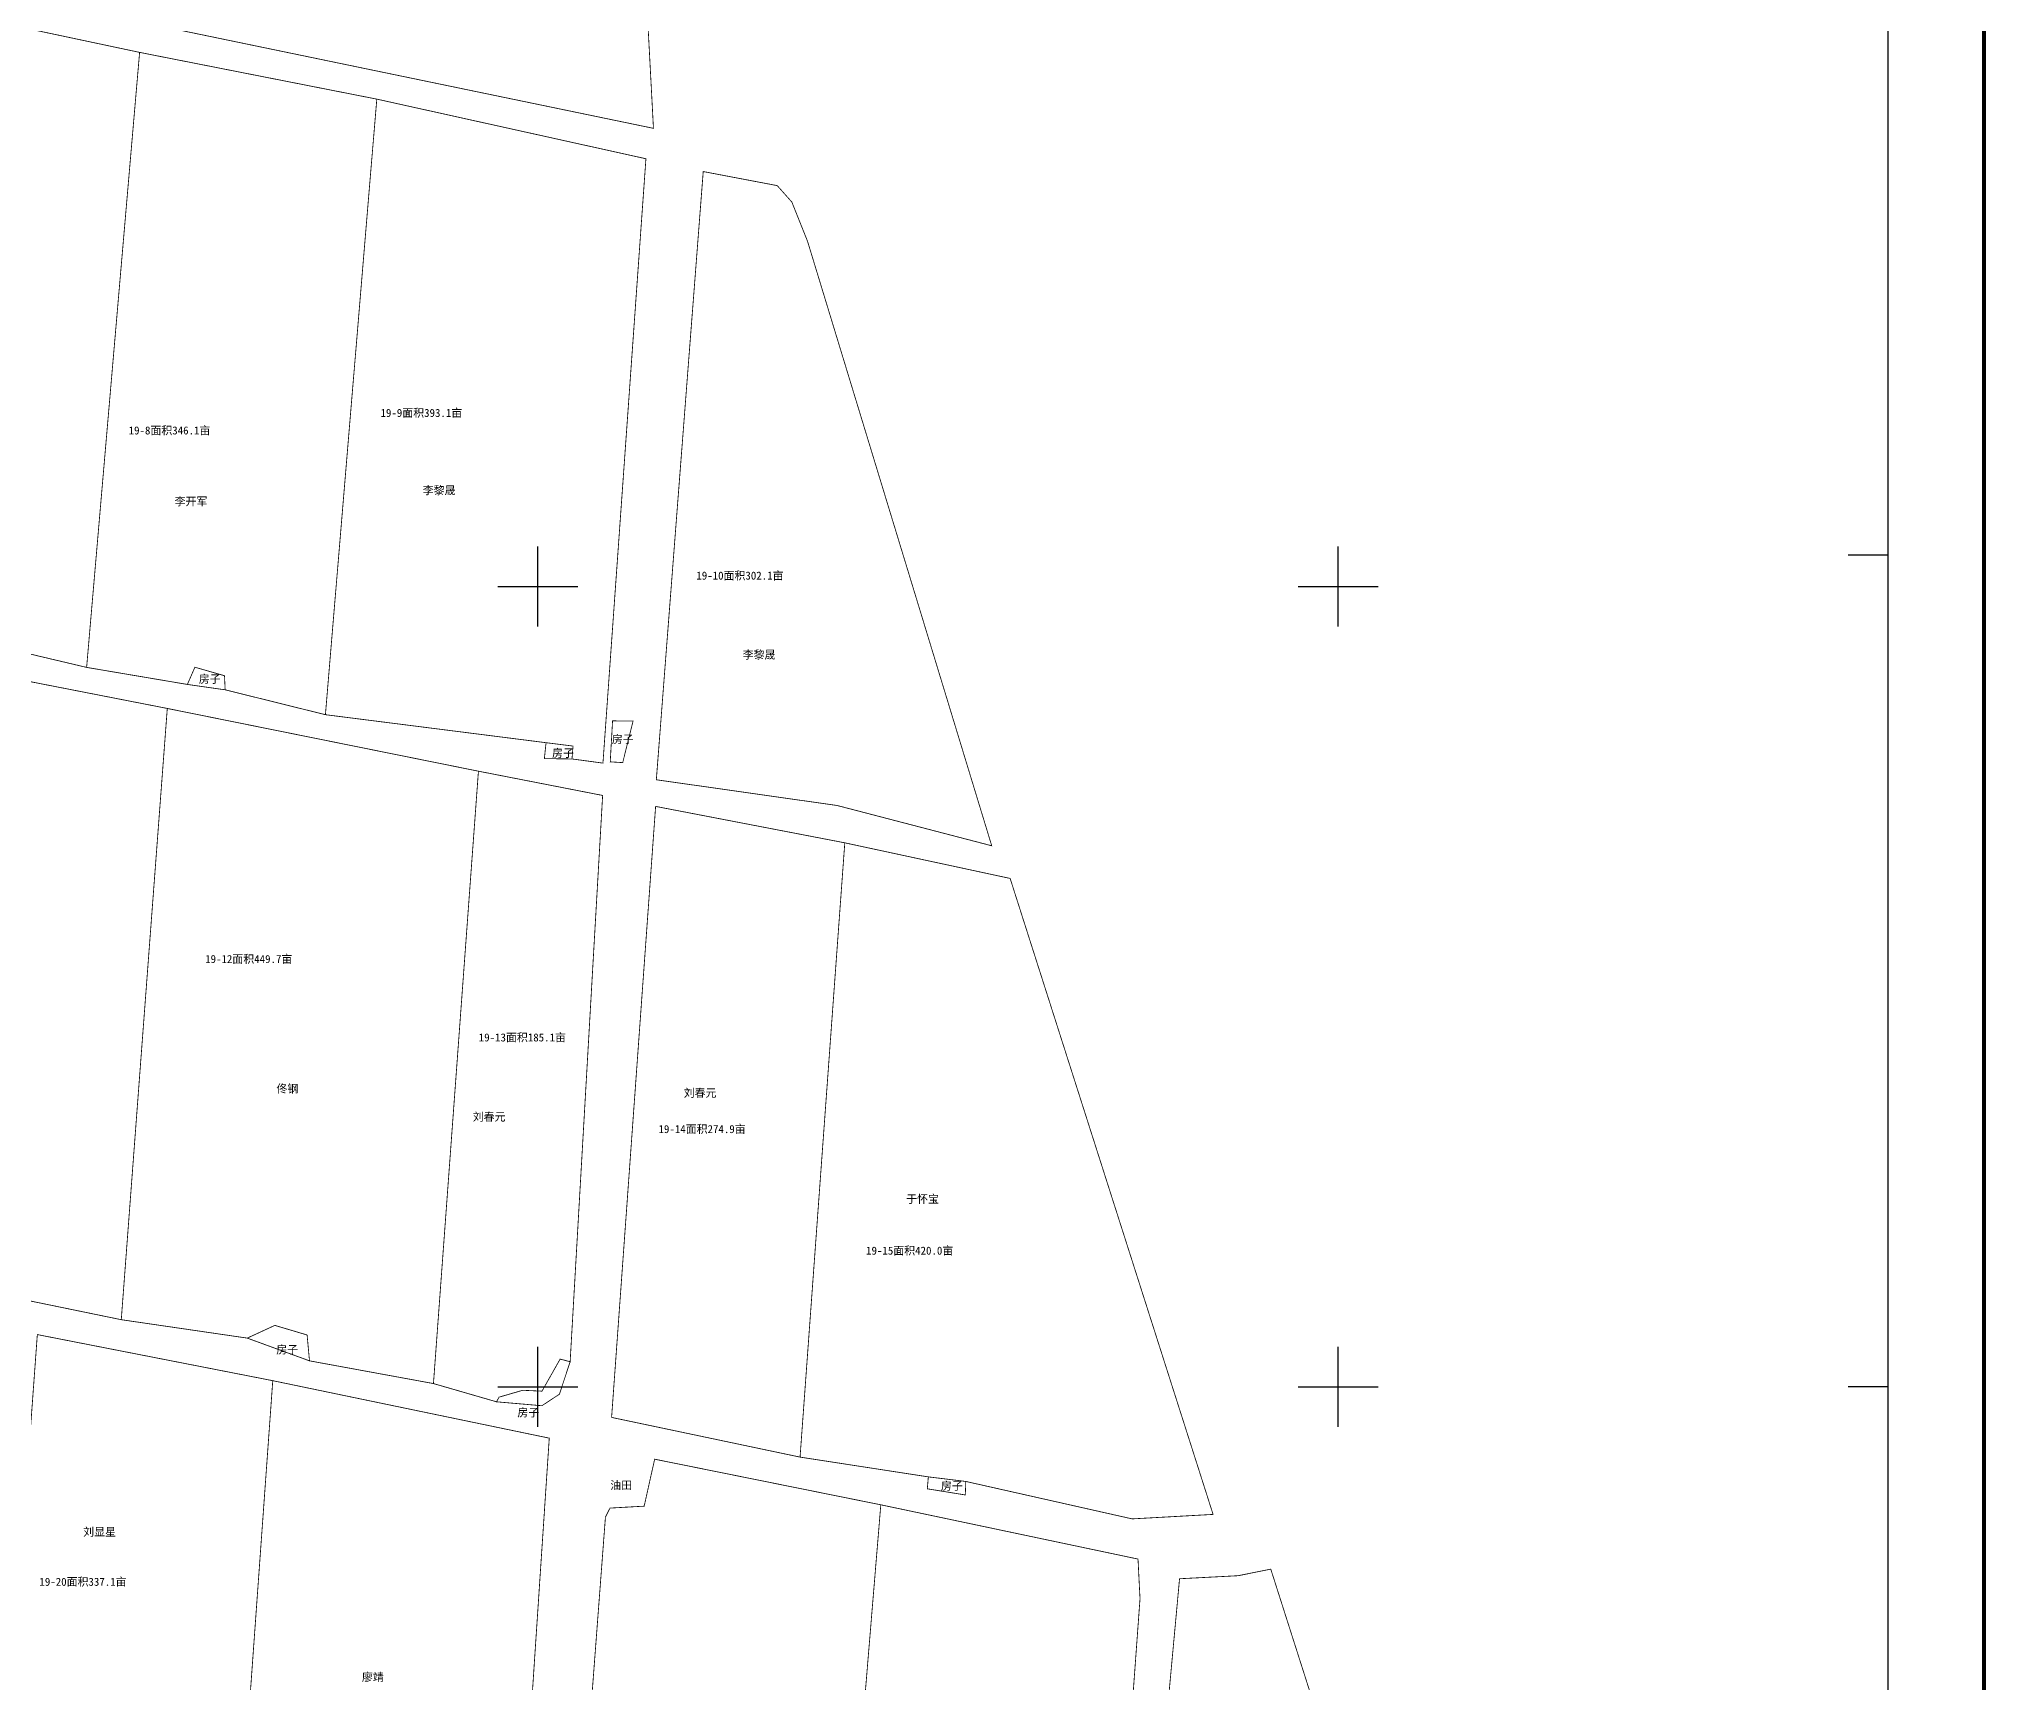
# Model space of a CAD drawing. Extents: x 550491 to 556810, y 4985999 to 4992627.
# Drawn here: x 554376 to 556810, y 4988451 to 4990504 of the extents above; entities that cross this region are included whole.
import ezdxf

# ---------------------------------------------------------------- set-up
doc = ezdxf.new("R2010")
doc.units = 0
doc.header["$LTSCALE"] = 10
for name, color, linetype in [('TK', 7, 'CONTINUOUS'), ('大户地', 2, 'CONTINUOUS'), ('大户地注记', 1, 'CONTINUOUS')]:
    doc.layers.add(name, color=color, linetype=linetype)
doc.styles.add('宋体', font='')
doc.styles.get('宋体').set_extended_font_data('SimSun')

msp = doc.modelspace()

# ---------------------------------------------------------------- linework, layer by layer
at = {"layer": 'TK', "linetype": 'Continuous'}
for p, q in [((555000, 4989770.1), (555000, 4989870.1)), ((556000, 4989770.1), (556000, 4989870.1)), ((556687, 4989859.1), (556637, 4989859.1)), ((554950, 4989820.1), (555050, 4989820.1)), ((555950, 4989820.1), (556050, 4989820.1)), ((555000, 4988770.1), (555000, 4988870.1)), ((556000, 4988770.1), (556000, 4988870.1)), ((554950, 4988820.1), (555050, 4988820.1)), ((555950, 4988820.1), (556050, 4988820.1)), ((556687, 4988820.1), (556637, 4988820.1))]:
    msp.add_line(p, q, dxfattribs=at)
at = {"layer": 'TK', "linetype": 'Continuous', "const_width": 5, "flags": 128}
msp.add_lwpolyline([(550567, 4986182.1), (556807, 4986182.1), (556807, 4992422.1), (550567, 4992422.1)], close=True, dxfattribs=at)
at = {"layer": 'TK', "linetype": 'Continuous', "flags": 128}
msp.add_lwpolyline([(550687, 4986302.1), (556687, 4986302.1), (556687, 4992302.1), (550687, 4992302.1)], close=True, dxfattribs=at)
at = {"layer": '大户地', "color": 6, "linetype": 'Continuous', "const_width": 1, "flags": 128}
for points in [[(554510.9, 4991294.6), (555103.2, 4991167.8), (555144.3, 4990392.5), (554524.2, 4990521)], [(554211.1, 4990549.2), (554502.2, 4990487.4), (554436, 4989718.9), (554191.6, 4989776.7), (554169.8, 4989801.1), (554152.1, 4989814.7)], [(554502.2, 4990487.4), (554798.6, 4990429), (554734.4, 4989659.8), (554609.1, 4989690.9), (554608.3, 4989708.5), (554571.3, 4989719.1), (554561.9, 4989697.6), (554436, 4989718.9)], [(554798.6, 4990429), (555134.9, 4990354.5), (555081.2, 4989599.3), (555042.5, 4989604.5), (555043.8, 4989620.6), (555010.1, 4989624.8), (554734.4, 4989659.8)], [(555206.5, 4990338.5), (555299, 4990320.9), (555317.3, 4990300.3), (555336.8, 4990251.5), (555567, 4989496), (555374, 4989546.3), (555147.9, 4989578.5)], [(554153.1, 4989742.6), (554536.8, 4989667.6), (554479.3, 4988903.8), (554200.4, 4988961.2), (554095.9, 4988982.6)], [(554561.9, 4989697.6), (554571.3, 4989719.1), (554608.3, 4989708.5), (554609.1, 4989690.9)], [(554536.8, 4989667.6), (554925.6, 4989589.2), (555080.8, 4989558.9), (555040.2, 4988851.3), (555027.7, 4988854.6), (555005, 4988814.5), (554980.9, 4988815.6), (554951.3, 4988807), (554948.2, 4988801.2), (554869.4, 4988824), (554714.5, 4988852.4), (554711.5, 4988884.7), (554671.2, 4988896.7), (554636.7, 4988880.8), (554479.3, 4988903.8)], [(554536.8, 4989667.6), (554925.6, 4989589.2), (554869.4, 4988824), (554714.5, 4988852.4), (554711.5, 4988884.7), (554671.2, 4988896.7), (554636.7, 4988880.8), (554479.3, 4988903.8)], [(555093.2, 4989652.1), (555118.8, 4989651.8), (555105.9, 4989599.9), (555090.3, 4989600.9)], [(555010.1, 4989624.8), (555043.8, 4989620.6), (555042.5, 4989604.5), (555008, 4989604.9)], [(554925.6, 4989589.2), (555080.8, 4989558.9), (555040.2, 4988851.3), (555027.7, 4988854.6), (555005, 4988814.5), (554980.9, 4988815.6), (554951.3, 4988807), (554948.2, 4988801.2), (554869.4, 4988824)], [(555147, 4989545.2), (555383.4, 4989499.7), (555327.5, 4988732.1), (555092, 4988781.7)], [(555383.4, 4989499.7), (555590, 4989455.2), (555843.6, 4988660.5), (555742.5, 4988654.9), (555534.6, 4988701.7), (555487.8, 4988707.4), (555327.5, 4988732.1)], [(554636.7, 4988880.8), (554671.2, 4988896.7), (554711.5, 4988884.7), (554714.5, 4988852.4)], [(554374.4, 4988885.2), (554668.6, 4988827.6), (554614, 4988067.9), (554491.3, 4988095.3), (554494.4, 4988117), (554462.5, 4988121.5), (554423.3, 4988112.4), (554398.3, 4988115.2), (554319.6, 4988132.6)], [(555027.7, 4988854.6), (555040.2, 4988851.3), (555026.8, 4988810.7), (555004.9, 4988796.3), (554948.2, 4988801.2), (554951.3, 4988807), (554980.9, 4988815.6), (555005, 4988814.5)], [(554668.6, 4988827.6), (555014.1, 4988755.8), (554963.5, 4987993.6), (554884.4, 4988004.9), (554870.3, 4988032.9), (554746.6, 4988061.1), (554740, 4988039), (554614, 4988067.9)], [(555145.8, 4988729.5), (555428.4, 4988672.5), (555366.6, 4987925.7), (555161.3, 4987966.5), (555136.1, 4987953.9), (555138, 4987989.5), (555092.2, 4987988.1), (555079.2, 4987978.8), (555033.7, 4987988.3), (555084.3, 4988657.2), (555090, 4988668.4), (555132.7, 4988670.8)], [(555486.5, 4988692.5), (555534, 4988684.8), (555534.6, 4988701.7), (555487.8, 4988707.4)], [(555428.4, 4988672.5), (555749.8, 4988604.7), (555752.3, 4988555.1), (555702.7, 4987873.9), (555680.5, 4987860), (555539.1, 4987895.5), (555521.2, 4987908.9), (555476.7, 4987914.8), (555366.6, 4987925.7)], [(555801.7, 4988580.1), (555874.9, 4988583.9), (555915.7, 4988592.1), (556170.7, 4987792.9), (556138.8, 4987768.7), (555973.8, 4987801.2), (555931.2, 4987815.5), (555930, 4987810.1), (555734.3, 4987849), (555801.7, 4988580.1)]]:
    msp.add_lwpolyline(points, close=True, dxfattribs=at)
msp.add_lwpolyline([(554925.6, 4989589.2), (554869.4, 4988824)], dxfattribs=at)

# ---------------------------------------------------------------- texts
at = {"layer": '大户地注记', "color": 6, "linetype": 'Continuous', "style": '宋体'}
for s, p in [('19-9面积393.1亩', (554803.2, 4990031.9)), ('19-8面积346.1亩', (554488.5, 4990010)), ('李黎晟', (554856, 4989935.1)), ('李开军', (554545.9, 4989921.3)), ('19-10面积302.1亩', (555197.9, 4989828.6)), ('李黎晟', (555255.8, 4989729.7)), ('房子', (554576.2, 4989699.4)), ('房子', (555092.3, 4989624.1)), ('房子', (555017.6, 4989606.8)), ('19-12面积449.7亩', (554584.1, 4989349.5)), ('19-13面积185.1亩', (554926, 4989251.5)), ('佟钢', (554673.3, 4989187.5)), ('刘春元', (555182.1, 4989182.1)), ('刘春元', (554918.5, 4989152.3)), ('19-14面积274.9亩', (555150.6, 4989137)), ('于怀宝', (555460.1, 4989049.6)), ('19-15面积420.0亩', (555410, 4988985.1)), ('房子', (554673, 4988861.3)), ('房子', (554974.3, 4988782.8)), ('油田', (555090.3, 4988691.9)), ('房子', (555503.5, 4988691.1)), ('刘显星', (554431.7, 4988633.6)), ('19-20面积337.1亩', (554377, 4988571.3)), ('廖靖', (554780, 4988452.2))]:
    msp.add_text(s, height=10, dxfattribs=at).set_placement(p)

doc.saveas('drawing.dxf')
